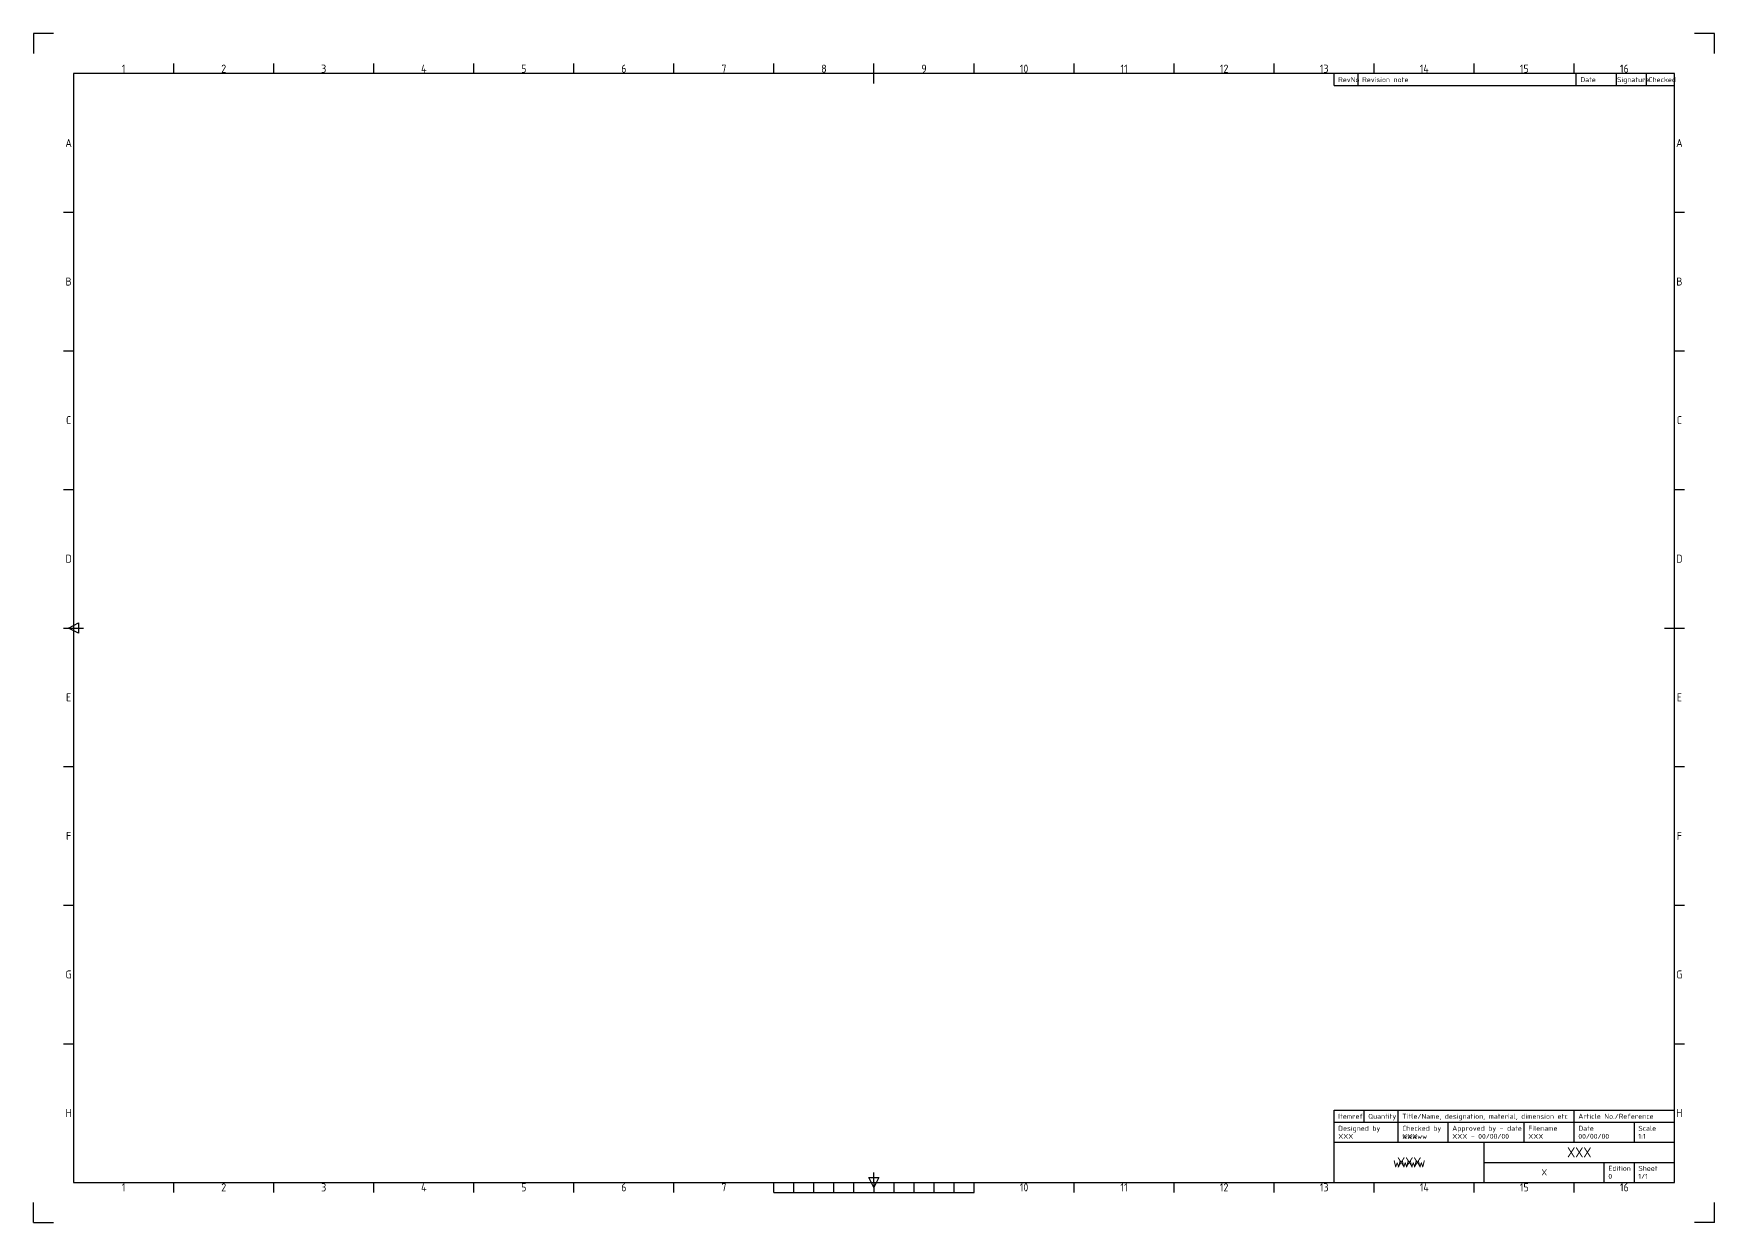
# Model space of a CAD drawing. Header units: millimetres. Extents: x -83 to 2795, y -106 to 502.
# Drawn here: x 1955 to 2795, y -106 to 488 of the extents above; entities that cross this region are included whole.
import ezdxf
from ezdxf.enums import TextEntityAlignment as Align

# ---------------------------------------------------------------- set-up
doc = ezdxf.new("R2010")
doc.units = ezdxf.units.MM
doc.layers.add('a1', color=7, linetype='Continuous')
doc.styles.add('ISO Proportional', font='isocp.shx', dxfattribs={"bigfont": 'gbcbig.shx'})

# ---------------------------------------------------------------- blocks, each defined once
blk = doc.blocks.new('Title block')
at = {"layer": 'a1'}
for p, q in [((10, 594), (0, 594)), ((0, 594), (0, 584)), ((840, 594), (830, 594)), ((840, 584), (840, 594)), ((820, 574), (20, 574)), ((20, 574), (20, 20)), ((70, 574), (70, 579)), ((120, 574), (120, 579)), ((170, 574), (170, 579)), ((220, 574), (220, 579)), ((270, 574), (270, 579)), ((320, 574), (320, 579)), ((370, 574), (370, 579)), ((420, 569), (420, 579)), ((470, 574), (470, 579)), ((520, 574), (520, 579)), ((570, 574), (570, 579)), ((620, 574), (620, 579)), ((650, 568), (650, 574)), ((662, 568), (662, 574)), ((670, 574), (670, 579)), ((720, 574), (720, 579)), ((770, 574), (770, 579)), ((771, 568), (771, 574)), ((791, 568), (791, 574)), ((806, 568), (806, 574)), ((820, 20), (820, 574)), ((650, 568), (820, 568)), ((15, 504.75), (20, 504.75)), ((820, 504.75), (825, 504.75)), ((15, 435.5), (20, 435.5)), ((820, 435.5), (825, 435.5)), ((15, 366.25), (20, 366.25)), ((820, 366.25), (825, 366.25)), ((15, 297), (25, 297)), ((17.5, 297), (22.5, 299.5)), ((22.5, 294.5), (17.5, 297)), ((22.5, 299.5), (22.5, 294.5)), ((815, 297), (825, 297)), ((15, 227.75), (20, 227.75)), ((820, 227.75), (825, 227.75)), ((15, 158.5), (20, 158.5)), ((820, 158.5), (825, 158.5)), ((15, 89.25), (20, 89.25)), ((820, 89.25), (825, 89.25)), ((650, 56), (820, 56)), ((650, 50), (650, 56)), ((665, 50), (665, 56)), ((682, 50), (682, 56)), ((770, 50), (770, 56)), ((650, 50), (820, 50)), ((650, 20), (650, 50)), ((682, 40), (682, 50)), ((707, 40), (707, 50)), ((745, 40), (745, 50)), ((770, 40), (770, 50)), ((800, 40), (800, 50)), ((650, 40), (820, 40)), ((725, 20), (725, 40)), ((725, 30), (820, 30)), ((785, 20), (785, 30)), ((800, 20), (800, 30)), ((20, 20), (820, 20)), ((70, 15), (70, 20)), ((120, 15), (120, 20)), ((170, 15), (170, 20)), ((220, 15), (220, 20)), ((270, 15), (270, 20)), ((320, 15), (320, 20)), ((370, 15), (370, 20)), ((380, 15), (380, 20)), ((390, 15), (390, 20)), ((400, 15), (400, 20)), ((410, 15), (410, 20)), ((417.5, 22.5), (422.5, 22.5)), ((420, 17.5), (417.5, 22.5)), ((420, 20), (420, 25)), ((422.5, 22.5), (420, 17.5)), ((420, 20), (420, 15)), ((430, 15), (430, 20)), ((440, 15), (440, 20)), ((450, 15), (450, 20)), ((460, 15), (460, 20)), ((470, 15), (470, 20)), ((520, 15), (520, 20)), ((570, 15), (570, 20)), ((620, 15), (620, 20)), ((670, 15), (670, 20)), ((720, 15), (720, 20)), ((770, 15), (770, 20)), ((0, 0), (0, 10)), ((370, 15), (470, 15)), ((840, 0), (840, 10)), ((0, 0), (10, 0)), ((840, 0), (830, 0))]:
    blk.add_line(p, q, dxfattribs=at)
at = {"layer": 'a1', "style": 'ISO Proportional'}
for s, p in [('1', (45, 576.5)), ('2', (95, 576.5)), ('3', (145, 576.5)), ('4', (195, 576.5)), ('5', (245, 576.5)), ('6', (295, 576.5)), ('7', (345, 576.5)), ('8', (395, 576.5)), ('9', (445, 576.5)), ('10', (495, 576.5)), ('11', (545, 576.5)), ('12', (595, 576.5)), ('13', (645, 576.5)), ('14', (695, 576.5)), ('15', (745, 576.5)), ('16', (795, 576.5)), ('A', (17.5, 539.375)), ('A', (822.5, 539.375)), ('B', (17.5, 470.125)), ('B', (822.5, 470.125)), ('C', (17.5, 400.875)), ('C', (822.5, 400.875)), ('D', (17.5, 331.625)), ('D', (822.5, 331.625)), ('E', (17.5, 262.375)), ('E', (822.5, 262.375)), ('F', (17.5, 193.125)), ('F', (822.5, 193.125)), ('G', (17.5, 123.875)), ('G', (822.5, 123.875)), ('H', (17.5, 54.625)), ('H', (822.5, 54.625)), ('1', (45, 17.5)), ('2', (95, 17.5)), ('3', (145, 17.5)), ('4', (195, 17.5)), ('5', (245, 17.5)), ('6', (295, 17.5)), ('7', (345, 17.5)), ('10', (495, 17.5)), ('11', (545, 17.5)), ('12', (595, 17.5)), ('13', (645, 17.5)), ('14', (695, 17.5)), ('15', (745, 17.5)), ('16', (795, 17.5))]:
    blk.add_text(s, height=4, dxfattribs=at).set_placement(p, align=Align.MIDDLE)
for s, p in [('RevNo', (652, 571)), ('Revision note', (664, 571)), ('Date', (773, 571)), ('Signature', (791.361, 571)), ('Checked', (807.083, 571)), ('Itemref', (652, 53)), ('Quantity', (667, 53)), ('Title/Name, designation, material, dimension etc', (684, 53)), ('Article No./Reference', (772, 53)), ('Designed by', (652, 47)), ('Checked by', (684, 47)), ('Approved by - date', (709, 47)), ('Filename', (747, 47)), ('Date', (772, 47)), ('Scale', (802, 47)), ('Edition', (787, 27)), ('Sheet', (802, 27))]:
    blk.add_text(s, height=2.5, dxfattribs=at).set_placement(p, align=Align.MIDDLE_LEFT)
at = {"layer": 'a1', "style": 'ISO Proportional', "flags": 8}
for tag, p in [('DESIGNED_BY', (652, 43)), ('CHECKED_BY', (684, 43)), ('APPROVED_BY_DATE', (709, 43)), ('FILENAME', (747, 43)), ('DATE', (772, 43)), ('SCALE', (802, 43)), ('EDITION', (787, 23)), ('SHEET', (802, 23))]:
    blk.add_attdef(tag, text='', height=2.5, dxfattribs=at).set_placement(p, align=Align.MIDDLE_LEFT)
for tag, height, p in [('TITLE', 5, (772.5, 35)), ('OWNER', 5, (687.5, 30)), ('DRAWING_NUMBER', 3, (755, 25))]:
    blk.add_attdef(tag, text='', height=height, dxfattribs=at).set_placement(p, align=Align.MIDDLE)

msp = doc.modelspace()

# ---------------------------------------------------------------- block references
at = {"layer": 'a1'}
ref = msp.add_blockref('Title block', (1954.97, -105.6), dxfattribs=at)
ref.add_attrib('CHECKED_BY', 'XXX', dxfattribs={"height": 2.5, "style": 'ISO Proportional'}).set_placement((2638.97, -62.6), align=Align.MIDDLE_LEFT)
ref.add_attrib('OWNER', 'XXX', dxfattribs={"height": 5, "style": 'ISO Proportional'}).set_placement((2642.47, -75.6), align=Align.MIDDLE)
ref.add_attrib('DESIGNED_BY', 'XXX', dxfattribs={"height": 2.5, "style": 'ISO Proportional'}).set_placement((2606.97, -62.6), align=Align.MIDDLE_LEFT)
ref.add_attrib('FILENAME', 'XXX', dxfattribs={"height": 2.5, "style": 'ISO Proportional'}).set_placement((2701.97, -62.6), align=Align.MIDDLE_LEFT)
ref.add_attrib('DRAWING_NUMBER', 'X', dxfattribs={"height": 3, "style": 'ISO Proportional'}).set_placement((2709.97, -80.6), align=Align.MIDDLE)
ref.add_attrib('APPROVED_BY_DATE', 'XXX - 00/00/00', dxfattribs={"height": 2.5, "style": 'ISO Proportional'}).set_placement((2663.97, -62.6), align=Align.MIDDLE_LEFT)
ref.add_attrib('TITLE', 'XXX', dxfattribs={"height": 5, "style": 'ISO Proportional'}).set_placement((2727.47, -70.6), align=Align.MIDDLE)
ref.add_attrib('DATE', '00/00/00', dxfattribs={"height": 2.5, "style": 'ISO Proportional'}).set_placement((2726.97, -62.6), align=Align.MIDDLE_LEFT)
ref.add_attrib('EDITION', '0', dxfattribs={"height": 2.5, "style": 'ISO Proportional'}).set_placement((2741.97, -82.6), align=Align.MIDDLE_LEFT)
ref.add_attrib('SHEET', '1/1', dxfattribs={"height": 2.5, "style": 'ISO Proportional'}).set_placement((2756.97, -82.6), align=Align.MIDDLE_LEFT)
ref.add_attrib('SCALE', '1:1', dxfattribs={"height": 2.5, "style": 'ISO Proportional'}).set_placement((2756.97, -62.6), align=Align.MIDDLE_LEFT)
ref = msp.add_blockref('Title block', (1954.97, -105.6), dxfattribs=at)
ref.add_attrib('CHECKED_BY', 'wwwww', dxfattribs={"height": 2.5, "style": 'ISO Proportional'}).set_placement((2638.97, -62.6), align=Align.MIDDLE_LEFT)
ref.add_attrib('OWNER', 'wwww', dxfattribs={"height": 5, "style": 'ISO Proportional'}).set_placement((2642.47, -75.6), align=Align.MIDDLE)
ref.add_attrib('DESIGNED_BY', 'XXX', dxfattribs={"height": 2.5, "style": 'ISO Proportional'}).set_placement((2606.97, -62.6), align=Align.MIDDLE_LEFT)
ref.add_attrib('FILENAME', 'XXX', dxfattribs={"height": 2.5, "style": 'ISO Proportional'}).set_placement((2701.97, -62.6), align=Align.MIDDLE_LEFT)
ref.add_attrib('DRAWING_NUMBER', 'X', dxfattribs={"height": 3, "style": 'ISO Proportional'}).set_placement((2709.97, -80.6), align=Align.MIDDLE)
ref.add_attrib('APPROVED_BY_DATE', 'XXX - 00/00/00', dxfattribs={"height": 2.5, "style": 'ISO Proportional'}).set_placement((2663.97, -62.6), align=Align.MIDDLE_LEFT)
ref.add_attrib('TITLE', 'XXX', dxfattribs={"height": 5, "style": 'ISO Proportional'}).set_placement((2727.47, -70.6), align=Align.MIDDLE)
ref.add_attrib('DATE', '00/00/00', dxfattribs={"height": 2.5, "style": 'ISO Proportional'}).set_placement((2726.97, -62.6), align=Align.MIDDLE_LEFT)
ref.add_attrib('EDITION', '0', dxfattribs={"height": 2.5, "style": 'ISO Proportional'}).set_placement((2741.97, -82.6), align=Align.MIDDLE_LEFT)
ref.add_attrib('SHEET', '1/1', dxfattribs={"height": 2.5, "style": 'ISO Proportional'}).set_placement((2756.97, -82.6), align=Align.MIDDLE_LEFT)
ref.add_attrib('SCALE', '1:1', dxfattribs={"height": 2.5, "style": 'ISO Proportional'}).set_placement((2756.97, -62.6), align=Align.MIDDLE_LEFT)

doc.saveas('drawing.dxf')
